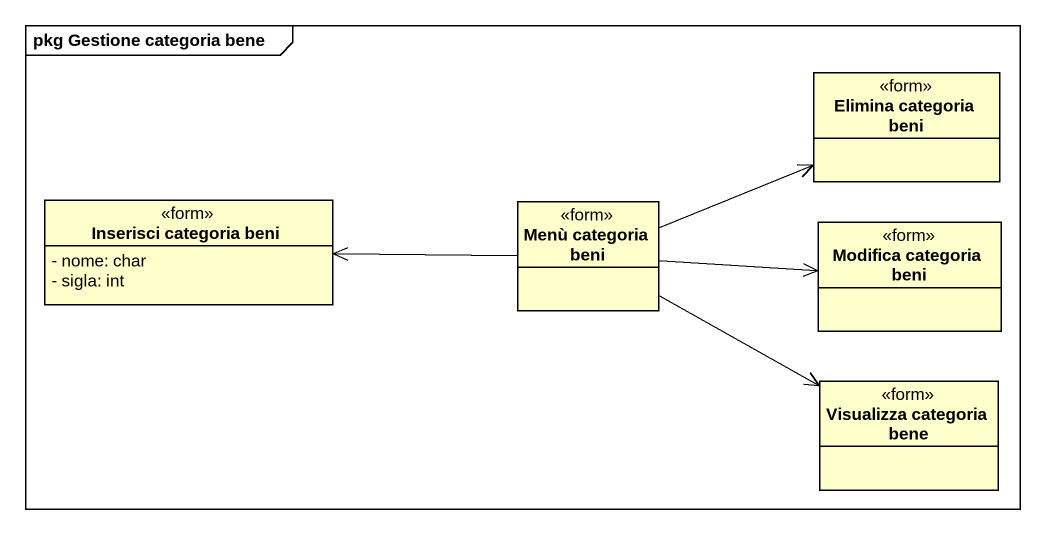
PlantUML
@startuml
mainframe pkg Gestione categoria bene
hide circle
hide empty members
skinparam classAttributeIconSize 0
class "Elimina categoria beni" as Elimina_categoria_beni <<form>>
class "Inserisci categoria beni" as Inserisci_categoria_beni <<form>> {
  - nome: char
  - sigla: int
}
class "Menù categoria beni" as Menù_categoria_beni <<form>>
class "Modifica categoria beni" as Modifica_categoria_beni <<form>>
class "Visualizza categoria bene" as Visualizza_categoria_bene <<form>>
Menù_categoria_beni -right-> Elimina_categoria_beni
Menù_categoria_beni -left-> Inserisci_categoria_beni
Menù_categoria_beni -right-> Modifica_categoria_beni
Menù_categoria_beni -right-> Visualizza_categoria_bene
@enduml
